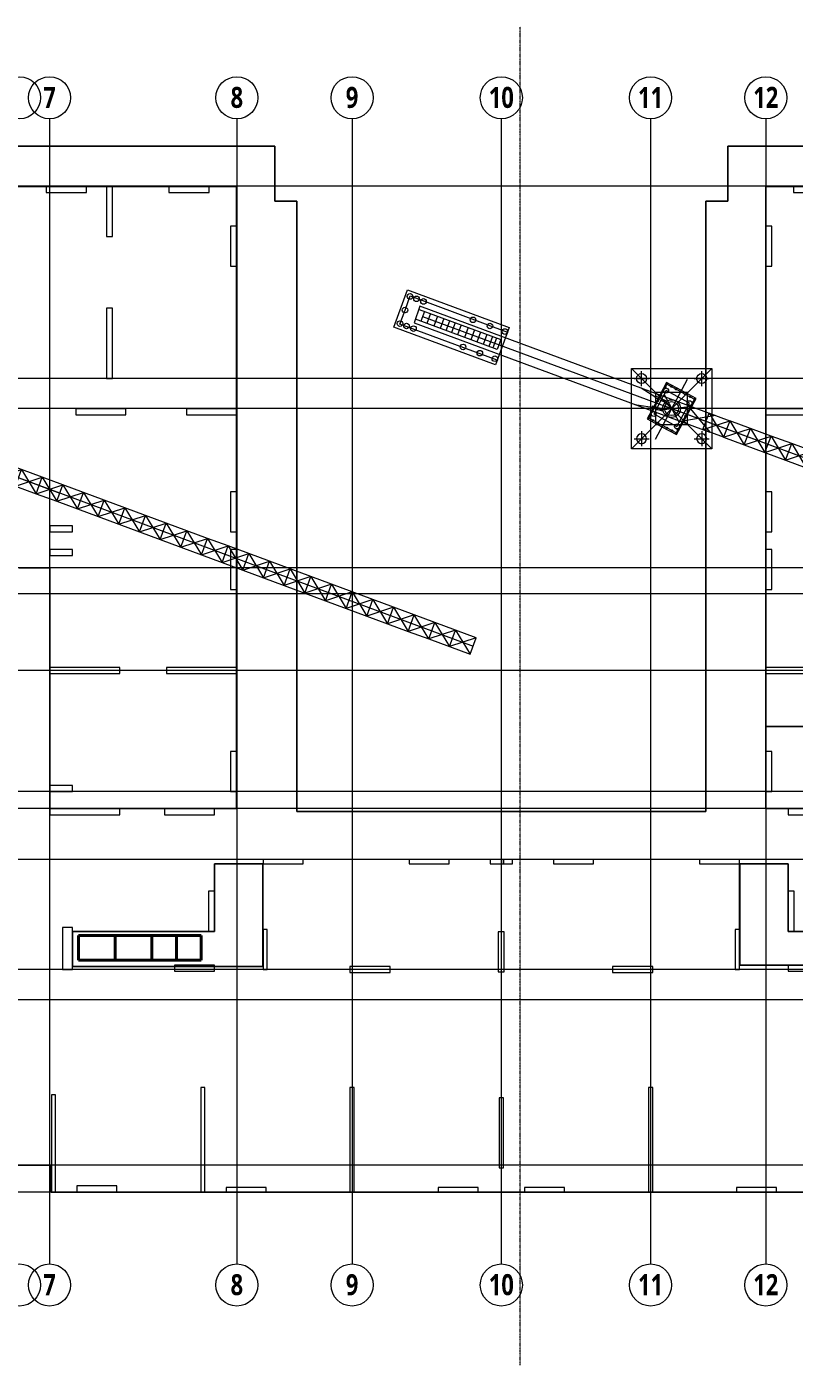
# Model space of a CAD drawing. Header units: millimetres. Extents: x -41779 to 122129, y -6962 to 59838.
# Drawn here: x 1046 to 39353, y -6962 to 59838 of the extents above; entities that cross this region are included whole.
import ezdxf

# ---------------------------------------------------------------- set-up
doc = ezdxf.new("R2010")
doc.units = ezdxf.units.MM
doc.linetypes.add('Dash Dot 3mm', pattern=[5, 3, -1, 0, -1])
doc.linetypes.add('Grid Line', pattern=[10, 8, -1, 0, -1])
for name, color, linetype, lineweight in [('10-NR-Text', 4, 'Continuous', 5), ('A-ANNO-MATC', 214, 'Dash Dot 3mm', 9), ('A-DETL', 90, 'Continuous', 5), ('A-FLOR', 192, 'Continuous', 5), ('A-WALL', 113, 'Continuous', 15), ('kp1', 215, 'Continuous', 15), ('S-GRID', 1, 'Continuous', 5), ('S-GRID-IDEN', 1, 'Continuous', 9), ('Site Planning 180317_dwg', 8, 'Continuous', 5), ('VATLIEU', 32, 'Continuous', 13)]:
    doc.layers.add(name, color=color, linetype=linetype, lineweight=lineweight)
doc.styles.add('Roboto_B', font='Roboto-Bold.ttf', dxfattribs={"width": 0.8, "height": 1050})

# ---------------------------------------------------------------- blocks, each defined once
blk = doc.blocks.new('BMS-SUPPER STRUCTURE_180317_rvt-1-GF')
at = {"layer": 'A-FLOR', "color": 9}
for p, q in [((-10137, 53881), (13433, 53881)), ((13433, 53881), (13433, 51131)), ((36033, 51131), (36033, 53881)), ((36033, 53881), (70283, 53881)), ((-2117, 51871), (2023, 51871)), ((2023, 51871), (4023, 51871)), ((4023, 51871), (5033, 51871)), ((5033, 51871), (5333, 51871)), ((5333, 51871), (8143, 51871)), ((8143, 51871), (10143, 51871)), ((10143, 51871), (11523, 51871)), ((11523, 51871), (11523, 49891)), ((37943, 51871), (37933, 51871)), ((37933, 51871), (37933, 24921)), ((37943, 49891), (37943, 51871)), ((37943, 51871), (39323, 51871)), ((39323, 51871), (41323, 51871)), ((13433, 51131), (14533, 51131)), ((14533, 51131), (14533, 20681)), ((34933, 20681), (34933, 51131)), ((34933, 51131), (36033, 51131)), ((11523, 49891), (11523, 47891)), ((37943, 47891), (37943, 49891)), ((11523, 47891), (11523, 40771)), ((37943, 40771), (37943, 47891)), ((11523, 40771), (11523, 40471)), ((37943, 40471), (37943, 40771)), ((11523, 40471), (11523, 36626)), ((37943, 36626), (37943, 40471)), ((11523, 36626), (11523, 34626)), ((37943, 34626), (37943, 36626)), ((11523, 34626), (11523, 33756)), ((37943, 33756), (37943, 34626)), ((11523, 33756), (11523, 31756)), ((37943, 31756), (37943, 33756)), ((2193, 32831), (673, 32831)), ((2193, 27866), (2193, 32831)), ((11523, 31756), (11523, 27866)), ((37943, 27866), (37943, 31756)), ((2193, 27566), (2193, 27866)), ((2193, 21976), (2193, 27566)), ((11523, 27866), (11523, 27566)), ((11523, 27566), (11523, 23676)), ((37943, 27566), (37943, 27866)), ((37943, 24921), (37943, 27566)), ((37933, 20816), (37933, 24921)), ((37933, 24921), (37943, 24921)), ((38153, 24921), (37943, 24921)), ((47063, 24921), (38153, 24921)), ((11523, 23676), (11523, 21676)), ((2193, 21676), (2193, 21976)), ((2193, 20816), (2193, 21676)), ((11523, 21676), (11523, 20816)), ((11523, 20816), (2193, 20816)), ((47273, 20816), (37933, 20816)), ((14533, 20681), (34933, 20681)), ((10423, 16691), (10423, 18061)), ((10423, 18061), (12836, 18061)), ((12836, 18061), (12836, 12941)), ((36630, 13001), (36630, 18061)), ((36630, 18061), (39043, 18061)), ((39043, 18061), (39043, 16691)), ((10423, 14691), (10423, 16691)), ((39043, 16691), (39043, 14691)), ((3333, 14681), (10423, 14681)), ((3333, 12941), (3333, 14681)), ((10423, 14681), (10423, 14691)), ((39043, 14691), (39043, 14681)), ((39043, 14681), (46133, 14681)), ((8423, 12941), (3333, 12941)), ((10423, 12941), (8423, 12941)), ((12836, 12941), (10423, 12941)), ((39043, 13001), (36630, 13001)), ((41043, 13001), (39043, 13001)), ((2271, 3031), (-5467, 3031)), ((2271, 1681), (2271, 3031)), ((47183, 1681), (2271, 1681))]:
    blk.add_line(p, q, dxfattribs=at)
at = {"layer": 'A-FLOR', "color": 8}
for p, q in [((13433, 53881), (-10137, 53881)), ((13433, 51131), (13433, 53881)), ((70283, 53881), (36033, 53881)), ((36033, 53881), (36033, 51131)), ((2023, 51871), (-2117, 51871)), ((5033, 51871), (4023, 51871)), ((8143, 51871), (5333, 51871)), ((11523, 51871), (10143, 51871)), ((11523, 49891), (11523, 51871)), ((37933, 24921), (37933, 51871)), ((37933, 51871), (37943, 51871)), ((39323, 51871), (37943, 51871)), ((37943, 51871), (37943, 49891)), ((14533, 51131), (13433, 51131)), ((14533, 20681), (14533, 51131)), ((36033, 51131), (34933, 51131)), ((34933, 51131), (34933, 20681)), ((11523, 40771), (11523, 47891)), ((37943, 47891), (37943, 40771)), ((11523, 36626), (11523, 40471)), ((37943, 40471), (37943, 36626)), ((11523, 33756), (11523, 34626)), ((37943, 34626), (37943, 33756)), ((673, 32831), (2193, 32831)), ((2193, 32831), (2193, 27866)), ((11523, 27866), (11523, 31756)), ((37943, 31756), (37943, 27866)), ((2193, 27566), (2193, 21976)), ((11523, 23676), (11523, 27566)), ((37943, 27566), (37943, 24921)), ((37943, 24921), (37933, 24921)), ((37933, 24921), (37933, 20816)), ((37943, 24921), (47273, 24921)), ((2193, 21676), (2193, 20816)), ((11523, 20816), (11523, 21676)), ((2193, 20816), (11523, 20816)), ((37933, 20816), (47063, 20816)), ((34933, 20681), (14533, 20681)), ((12836, 18061), (10423, 18061)), ((10423, 18061), (10423, 16691)), ((12836, 12941), (12836, 18061)), ((36623, 18061), (36623, 14791)), ((39043, 18061), (36623, 18061)), ((39043, 16691), (39043, 18061)), ((10423, 14681), (3333, 14681)), ((10423, 14691), (10423, 14681)), ((39043, 14681), (39043, 14691)), ((46133, 14681), (39043, 14681)), ((3333, 12941), (8423, 12941)), ((10423, 12941), (12836, 12941)), ((36623, 13001), (39043, 13001)), ((-7467, 3031), (2271, 3031)), ((2271, 3031), (2271, 1681)), ((2271, 1681), (47183, 1681))]:
    blk.add_line(p, q, dxfattribs=at)
at = {"layer": 'A-FLOR', "color": 254}
for p, q in [((-2117, 51871), (2023, 51871)), ((2023, 51871), (-2117, 51871)), ((2023, 51871), (4023, 51871)), ((4023, 51871), (2023, 51871)), ((4023, 51871), (5033, 51871)), ((5033, 51871), (4023, 51871)), ((5033, 51871), (5333, 51871)), ((5333, 51871), (5033, 51871)), ((5333, 51871), (8143, 51871)), ((8143, 51871), (5333, 51871)), ((8143, 51871), (10143, 51871)), ((10143, 51871), (8143, 51871)), ((10143, 51871), (11523, 51871)), ((11523, 51871), (10143, 51871)), ((11523, 51871), (11523, 49891)), ((11523, 49891), (11523, 51871)), ((37943, 51871), (39323, 51871)), ((39323, 51871), (37943, 51871)), ((39323, 51871), (41323, 51871)), ((41323, 51871), (39323, 51871)), ((11523, 49891), (11523, 47891)), ((11523, 47891), (11523, 49891)), ((11523, 47891), (11523, 40771)), ((11523, 40771), (11523, 47891)), ((11523, 40771), (11523, 40471)), ((11523, 40471), (11523, 40771)), ((11523, 40471), (11523, 36626)), ((11523, 36626), (11523, 40471)), ((11523, 36626), (11523, 34626)), ((11523, 34626), (11523, 36626)), ((11523, 34626), (11523, 33756)), ((11523, 33756), (11523, 34626)), ((11523, 33756), (11523, 31756)), ((11523, 31756), (11523, 33756)), ((2193, 32831), (673, 32831)), ((673, 32831), (2193, 32831)), ((2193, 27866), (2193, 32831)), ((2193, 32831), (2193, 27866)), ((11523, 31756), (11523, 27866)), ((11523, 27866), (11523, 31756)), ((2193, 27566), (2193, 27866)), ((2193, 27866), (2193, 27566)), ((2193, 21976), (2193, 27566)), ((2193, 27566), (2193, 21976)), ((11523, 27866), (11523, 27566)), ((11523, 27566), (11523, 27866)), ((11523, 27566), (11523, 23676)), ((11523, 23676), (11523, 27566)), ((37933, 24921), (37933, 20816)), ((37933, 20816), (37933, 24921)), ((47273, 24921), (37943, 24921)), ((37943, 24921), (38153, 24921)), ((38153, 24921), (47063, 24921)), ((11523, 23676), (11523, 21676)), ((11523, 21676), (11523, 23676)), ((2193, 21676), (2193, 21976)), ((2193, 21976), (2193, 21676)), ((2193, 20816), (2193, 21676)), ((2193, 21676), (2193, 20816)), ((11523, 21676), (11523, 20816)), ((11523, 20816), (11523, 21676)), ((11523, 20816), (2193, 20816)), ((2193, 20816), (11523, 20816)), ((37933, 20816), (47273, 20816)), ((47063, 20816), (37933, 20816)), ((10423, 16691), (10423, 18061)), ((10423, 18061), (12836, 18061)), ((12836, 18061), (10423, 18061)), ((10423, 18061), (10423, 16691)), ((12836, 18061), (12836, 12941)), ((12836, 12941), (12836, 18061)), ((36623, 18061), (39043, 18061)), ((36623, 14791), (36623, 18061)), ((39043, 18061), (36630, 18061)), ((36630, 18061), (36630, 13001)), ((39043, 18061), (39043, 16691)), ((39043, 16691), (39043, 18061)), ((10423, 14691), (10423, 16691)), ((10423, 16691), (10423, 14691)), ((39043, 16691), (39043, 14691)), ((39043, 14691), (39043, 16691)), ((36623, 13003), (36623, 14791)), ((3333, 14681), (10213, 14681)), ((3333, 12941), (3333, 14681)), ((3333, 14681), (3333, 12941)), ((10423, 14681), (3333, 14681)), ((10213, 14681), (10423, 14681)), ((10423, 14681), (10423, 14691)), ((10423, 14691), (10423, 14681)), ((39043, 14691), (39043, 14681)), ((39043, 14681), (39043, 14691)), ((39043, 14681), (46133, 14681)), ((46133, 14681), (39043, 14681)), ((8423, 12941), (3333, 12941)), ((3333, 12941), (8423, 12941)), ((10213, 12941), (8423, 12941)), ((8423, 12941), (10423, 12941)), ((10423, 12941), (10213, 12941)), ((12836, 12941), (10423, 12941)), ((10423, 12941), (12836, 12941)), ((39043, 13001), (36623, 13001)), ((36630, 13001), (39043, 13001)), ((41043, 13001), (39043, 13001)), ((39043, 13001), (41043, 13001))]:
    blk.add_line(p, q, dxfattribs=at)
at = {"layer": 'A-FLOR', "color": 253}
for p, q in [((4023, 51871), (2023, 51871)), ((5333, 51871), (5033, 51871)), ((10143, 51871), (8143, 51871)), ((41323, 51871), (39323, 51871)), ((11523, 47891), (11523, 49891)), ((37943, 49891), (37943, 47891)), ((11523, 40471), (11523, 40771)), ((37943, 40771), (37943, 40471)), ((11523, 34626), (11523, 36626)), ((37943, 36626), (37943, 34626)), ((11523, 31756), (11523, 33756)), ((37943, 33756), (37943, 31756)), ((2193, 27866), (2193, 27566)), ((11523, 27566), (11523, 27866)), ((37943, 27866), (37943, 27566)), ((11523, 21676), (11523, 23676)), ((2193, 21976), (2193, 21676)), ((10423, 16691), (10423, 14691)), ((39043, 14691), (39043, 16691)), ((36623, 14791), (36623, 13001)), ((3333, 14681), (3333, 12941)), ((8423, 12941), (10423, 12941)), ((39043, 13001), (41043, 13001))]:
    blk.add_line(p, q, dxfattribs=at)
at = {"layer": 'A-WALL', "color": 55, "lineweight": 18}
for p, q in [((4023, 51871), (2023, 51871)), ((2023, 51871), (2023, 51571)), ((2023, 51571), (4023, 51571)), ((4023, 51571), (4023, 51871)), ((5333, 51871), (5033, 51871)), ((5033, 51871), (5033, 49371)), ((5333, 49371), (5333, 51871)), ((10143, 51871), (8143, 51871)), ((8143, 51871), (8143, 51571)), ((8143, 51571), (10143, 51571)), ((10143, 51571), (10143, 51871)), ((41323, 51871), (39323, 51871)), ((39323, 51871), (39323, 51571)), ((39323, 51571), (41323, 51571)), ((11523, 49891), (11223, 49891)), ((11223, 49891), (11223, 47891)), ((11523, 47891), (11523, 49891)), ((38243, 49891), (37943, 49891)), ((37943, 49891), (37943, 47891)), ((38243, 47891), (38243, 49891)), ((5033, 49371), (5333, 49371)), ((11223, 47891), (11523, 47891)), ((37943, 47891), (38243, 47891)), ((5333, 45791), (5033, 45791)), ((5033, 45791), (5033, 42291)), ((5333, 42291), (5333, 45791)), ((5033, 42291), (5333, 42291)), ((5993, 40771), (3493, 40771)), ((3493, 40771), (3493, 40471)), ((5993, 40471), (5993, 40771)), ((11523, 40771), (9023, 40771)), ((9023, 40771), (9023, 40471)), ((11523, 40471), (11523, 40771)), ((40443, 40771), (37943, 40771)), ((37943, 40771), (37943, 40471)), ((3493, 40471), (5993, 40471)), ((9023, 40471), (11523, 40471)), ((37943, 40471), (40443, 40471)), ((11223, 36626), (11223, 34626)), ((11523, 36626), (11223, 36626)), ((11523, 34626), (11523, 36626)), ((38243, 36626), (37943, 36626)), ((37943, 36626), (37943, 34626)), ((38243, 34626), (38243, 36626)), ((3333, 34926), (2193, 34926)), ((2193, 34926), (2193, 34626)), ((3333, 34626), (3333, 34926)), ((2193, 34626), (3333, 34626)), ((11223, 34626), (11523, 34626)), ((37943, 34626), (38243, 34626)), ((3333, 33756), (2193, 33756)), ((2193, 33756), (2193, 33456)), ((2193, 33456), (3333, 33456)), ((3333, 33456), (3333, 33756)), ((11223, 33756), (11223, 31756)), ((11523, 33756), (11223, 33756)), ((11523, 31756), (11523, 33756)), ((38243, 33756), (37943, 33756)), ((37943, 33756), (37943, 31756)), ((38243, 31756), (38243, 33756)), ((11223, 31756), (11523, 31756)), ((37943, 31756), (38243, 31756)), ((5693, 27866), (2193, 27866)), ((2193, 27866), (2193, 27566)), ((2193, 27566), (5693, 27566)), ((5693, 27566), (5693, 27866)), ((11523, 27866), (8023, 27866)), ((8023, 27866), (8023, 27566)), ((8023, 27566), (11523, 27566)), ((11523, 27566), (11523, 27866)), ((41443, 27866), (37943, 27866)), ((37943, 27866), (37943, 27566)), ((37943, 27566), (41443, 27566)), ((11223, 23676), (11223, 21676)), ((11523, 23676), (11223, 23676)), ((11523, 21676), (11523, 23676)), ((38243, 23676), (37943, 23676)), ((37943, 23676), (37943, 21676)), ((38243, 21676), (38243, 23676)), ((3333, 21976), (2193, 21976)), ((2193, 21976), (2193, 21676)), ((2193, 21676), (3333, 21676)), ((3333, 21676), (3333, 21976)), ((11223, 21676), (11523, 21676)), ((37943, 21676), (38243, 21676)), ((5693, 20806), (2193, 20806)), ((2193, 20806), (2193, 20506)), ((5693, 20506), (5693, 20806)), ((10423, 20806), (7923, 20806)), ((7923, 20806), (7923, 20506)), ((10423, 20506), (10423, 20806)), ((41543, 20806), (39043, 20806)), ((39043, 20806), (39043, 20506)), ((2193, 20506), (5693, 20506)), ((7923, 20506), (10423, 20506)), ((39043, 20506), (41543, 20506)), ((14843, 18271), (12843, 18271)), ((12843, 18271), (12843, 18061)), ((12843, 18061), (14843, 18061)), ((14843, 18061), (14843, 18271)), ((22133, 18271), (20133, 18271)), ((20133, 18271), (20133, 18061)), ((20133, 18061), (22133, 18061)), ((22133, 18061), (22133, 18271)), ((24838, 18271), (24183, 18271)), ((24183, 18271), (24183, 18061)), ((24183, 18061), (24838, 18061)), ((24838, 18061), (24838, 18271)), ((25283, 18271), (24838, 18271)), ((24838, 18271), (24838, 18061)), ((24838, 18061), (25283, 18061)), ((25283, 18061), (25283, 18271)), ((29333, 18271), (27333, 18271)), ((27333, 18271), (27333, 18061)), ((27333, 18061), (29333, 18061)), ((29333, 18061), (29333, 18271)), ((36623, 18271), (34623, 18271)), ((34623, 18271), (34623, 18061)), ((34623, 18061), (36623, 18061)), ((36623, 18061), (36623, 18271)), ((10423, 16691), (10123, 16691)), ((10123, 16691), (10123, 14691)), ((10423, 14691), (10423, 16691)), ((39343, 16691), (39043, 16691)), ((39043, 16691), (39043, 14691)), ((39343, 14691), (39343, 16691)), ((2833, 14891), (2833, 12791)), ((3333, 14891), (2833, 14891)), ((3333, 12791), (3333, 14891)), ((12843, 14791), (12843, 12791)), ((13053, 14791), (12843, 14791)), ((13053, 12791), (13053, 14791)), ((36623, 14791), (36413, 14791)), ((36413, 14791), (36413, 12791)), ((36623, 12791), (36623, 14791)), ((10123, 14691), (10423, 14691)), ((24883, 14671), (24583, 14671)), ((24583, 14671), (24583, 12671)), ((24883, 12671), (24883, 14671)), ((39043, 14691), (39343, 14691)), ((2833, 12791), (3333, 12791)), ((10423, 13001), (8423, 13001)), ((8423, 13001), (8423, 12701)), ((8423, 12701), (10423, 12701)), ((10423, 12701), (10423, 13001)), ((12843, 12791), (13053, 12791)), ((19178, 12946), (17178, 12946)), ((17178, 12946), (17178, 12646)), ((19178, 12646), (19178, 12946)), ((32288, 12946), (30288, 12946)), ((30288, 12946), (30288, 12646)), ((32288, 12646), (32288, 12946)), ((36413, 12791), (36623, 12791)), ((41043, 13001), (39043, 13001)), ((39043, 13001), (39043, 12701)), ((39043, 12701), (41043, 12701)), ((17178, 12646), (19178, 12646)), ((24583, 12671), (24883, 12671)), ((30288, 12646), (32288, 12646)), ((9938, 6891), (9728, 6891)), ((9728, 6891), (9728, 1691)), ((9938, 1691), (9938, 6891)), ((17388, 6891), (17178, 6891)), ((17178, 6891), (17178, 1691)), ((17388, 1691), (17388, 6891)), ((32288, 6891), (32078, 6891)), ((32078, 6891), (32078, 1691)), ((32288, 1691), (32288, 6891)), ((2488, 6541), (2278, 6541)), ((2278, 6541), (2278, 1691)), ((2488, 1691), (2488, 6541)), ((24838, 6391), (24628, 6391)), ((24628, 6391), (24628, 2891)), ((24838, 2891), (24838, 6391)), ((24628, 2891), (24838, 2891)), ((2278, 1691), (2488, 1691)), ((5543, 1991), (3543, 1991)), ((3543, 1991), (3543, 1691)), ((3543, 1691), (5543, 1691)), ((5543, 1691), (5543, 1991)), ((9728, 1691), (9938, 1691)), ((12993, 1901), (10993, 1901)), ((10993, 1901), (10993, 1691)), ((10993, 1691), (12993, 1691)), ((12993, 1691), (12993, 1901)), ((17178, 1691), (17388, 1691)), ((23573, 1901), (21573, 1901)), ((21573, 1901), (21573, 1691)), ((21573, 1691), (23573, 1691)), ((23573, 1691), (23573, 1901)), ((27893, 1901), (25893, 1901)), ((25893, 1901), (25893, 1691)), ((25893, 1691), (27893, 1691)), ((27893, 1691), (27893, 1901)), ((32078, 1691), (32288, 1691)), ((38473, 1901), (36473, 1901)), ((36473, 1901), (36473, 1691)), ((36473, 1691), (38473, 1691)), ((38473, 1691), (38473, 1901))]:
    blk.add_line(p, q, dxfattribs=at)
blk = doc.blocks.new('Site Planning 180317_dwg_coc-985133-GF')
at = {"layer": 'kp1', "color": 41}
for p, q in [((87062, 53568), (87062, 55068)), ((86312, 54318), (87812, 54318))]:
    blk.add_line(p, q, dxfattribs=at)
blk.add_circle((87062, 54318), 500, dxfattribs=at)
blk = doc.blocks.new('Site Planning 180317_dwg_coc-985134-GF')
at = {"layer": 'kp1', "color": 41}
for p, q in [((87062, 53568), (87062, 55068)), ((86312, 54318), (87812, 54318))]:
    blk.add_line(p, q, dxfattribs=at)
blk.add_circle((87062, 54318), 500, dxfattribs=at)
blk = doc.blocks.new('Site Planning 180317_dwg_MONGCAUTHAP-985135-GF')
at = {"layer": '10-NR-Text', "color": 131}
blk.add_line((90562, 53818), (86562, 57818), dxfattribs=at)
at = {"layer": '10-NR-Text', "color": 131, "flags": 128}
blk.add_lwpolyline([(86562, 53818), (86562, 57818), (90562, 57818), (90562, 53818), (86562, 53818), (90562, 57818)], dxfattribs=at)
blk.add_lwpolyline([(87762, 55018), (89362, 55018), (89362, 56618), (87762, 56618)], close=True, dxfattribs=at)
at = {"xscale": 0.5, "yscale": 0.5, "zscale": 0.5}
for p in [(43531, 30159), (46531, 30159)]:
    blk.add_blockref('Site Planning 180317_dwg_coc-985133-GF', p, dxfattribs=at)
at = {"extrusion": (0, 0, -1), "xscale": 0.5, "yscale": 0.5, "zscale": -0.5, "rotation": 180}
for p in [(-43531, 81477), (-46531, 81477)]:
    blk.add_blockref('Site Planning 180317_dwg_coc-985134-GF', p, dxfattribs=at)
blk = doc.blocks.new('Site Planning 180317_dwg_ff-985136-GF')
blk.add_blockref('Site Planning 180317_dwg_MONGCAUTHAP-985135-GF', (5625, 428839))
blk = doc.blocks.new('Site Planning 180317_dwg_TC1-985155-GF')
at = {"layer": 'VATLIEU', "color": 241}
for p, q in [((1145730, -337190), (1145547, -337684)), ((1146028, -337300), (1145845, -337794)), ((1145636, -337445), (1188674, -353366)), ((1146374, -337428), (1146191, -337923)), ((1146696, -337547), (1146513, -338042)), ((1146811, -338152), (1146994, -337657)), ((1147266, -337758), (1147083, -338252)), ((1147563, -337868), (1147380, -338362)), ((1147910, -337996), (1147727, -338491)), ((1148232, -338115), (1148049, -338610)), ((1148529, -338225), (1148346, -338720)), ((1148851, -338344), (1148668, -338839)), ((1149123, -338445), (1148940, -338940)), ((1149321, -338519), (1149138, -339013)), ((1158850, -340584), (1157237, -343580)), ((1156543, -341014), (1157279, -341471)), ((1157693, -341341), (1158438, -342742)), ((1156237, -341840), (1157097, -341963)), ((1158855, -341967), (1157275, -342116)), ((1157710, -341911), (1209299, -361003)), ((1158837, -341858), (1159976, -343218)), ((1160281, -342392), (1158531, -342683)), ((1159629, -343091), (1160967, -342647)), ((1160661, -343472), (1161998, -343029)), ((1161693, -343854), (1163030, -343410)), ((1162724, -344236), (1164061, -343792)), ((1163756, -344618), (1165093, -344174)), ((1164788, -344999), (1166125, -344556)), ((1165819, -345381), (1167156, -344937)), ((1166100, -344925), (1166225, -344971)), ((1166851, -345763), (1168188, -345319)), ((1167882, -346145), (1169219, -345701)), ((1168914, -346526), (1170251, -346083)), ((1169946, -346908), (1171283, -346465)), ((1170977, -347290), (1172314, -346846)), ((1172009, -347672), (1173346, -347228)), ((1173041, -348054), (1174378, -347610)), ((1174072, -348435), (1175409, -347992)), ((1175104, -348817), (1176441, -348373)), ((1176135, -349199), (1177472, -348755)), ((1177167, -349581), (1178504, -349137)), ((1178199, -349962), (1179536, -349519)), ((1179230, -350344), (1180567, -349900)), ((1180262, -350726), (1181599, -350282)), ((1181294, -351108), (1182631, -350664)), ((1182325, -351490), (1183662, -351046)), ((1183357, -351871), (1184694, -351428)), ((1184388, -352253), (1185725, -351809)), ((1185420, -352635), (1186757, -352191)), ((1186452, -353017), (1187789, -352573)), ((1187483, -353398), (1188820, -352955)), ((1188515, -353780), (1189852, -353336)), ((1189547, -354162), (1190884, -353718)), ((1190578, -354544), (1191915, -354100)), ((1191610, -354926), (1192947, -354482)), ((1192641, -355307), (1193978, -354864)), ((1193673, -355689), (1195010, -355245)), ((1194705, -356071), (1196042, -355627)), ((1195736, -356453), (1197073, -356009)), ((1196768, -356834), (1198105, -356391)), ((1197800, -357216), (1199137, -356772)), ((1198831, -357598), (1200168, -357154)), ((1200168, -357154), (1200894, -358361)), ((1201200, -357536), (1201926, -358743)), ((1202231, -357918), (1202958, -359125)), ((1203263, -358299), (1203989, -359507)), ((1204294, -358681), (1205021, -359888)), ((1205326, -359062), (1206052, -360270)), ((1207389, -359826), (1208115, -361033)), ((1208421, -360207), (1209147, -361415))]:
    blk.add_line(p, q, dxfattribs=at)
at = {"layer": 'VATLIEU', "color": 241, "flags": 128}
for points in [[(1144194, -337970), (1144881, -336116), (1149964, -337997), (1149277, -339852), (1144194, -337970), (1144881, -336116)], [(1144499, -337826), (1144759, -337123), (1145019, -336420), (1149881, -338220)], [(1149361, -339625), (1144499, -337826), (1144759, -337123)], [(1160280, -342396), (1145500, -336929), (1145210, -337760), (1159974, -343222)], [(1145458, -337089), (1149544, -338601), (1149361, -339095), (1145275, -337583)], [(1158518, -341201), (1157829, -340830), (1157752, -340974), (1157002, -342367), (1156924, -342511), (1157613, -342882)], [(1158518, -341201), (1159206, -341572), (1159129, -341716), (1158378, -343109), (1158301, -343252), (1157613, -342882)], [(1157619, -342108), (1158065, -342041), (1157770, -341701)], [(1159935, -342265), (1160967, -342647), (1160661, -343472), (1159629, -343091), (1159935, -342265), (1160661, -343472), (1161693, -343854), (1161998, -343029), (1160967, -342647)], [(1160967, -342647), (1161693, -343854), (1162724, -344236), (1163030, -343410), (1161998, -343029)], [(1161998, -343029), (1162724, -344236), (1163756, -344618), (1164061, -343792), (1163030, -343410)], [(1163030, -343410), (1163756, -344618), (1164788, -344999), (1165093, -344174), (1164061, -343792)], [(1164061, -343792), (1164788, -344999), (1165819, -345381), (1166125, -344556), (1165093, -344174)], [(1165093, -344174), (1165819, -345381), (1166851, -345763), (1167156, -344937), (1166125, -344556)], [(1166125, -344556), (1166851, -345763), (1167882, -346145), (1168188, -345319), (1167156, -344937)], [(1166179, -345096), (1166053, -345049), (1166097, -344932)], [(1166363, -345022), (1166481, -345066), (1166435, -345191), (1166317, -345147)], [(1167156, -344938), (1167882, -346145), (1168914, -346526), (1169219, -345701), (1168188, -345319)], [(1168188, -345319), (1168914, -346526), (1169946, -346908), (1170251, -346083), (1169220, -345701)], [(1169220, -345701), (1169946, -346908), (1170977, -347290), (1171283, -346465), (1170251, -346083)], [(1170251, -346083), (1170977, -347290), (1172009, -347672), (1172314, -346846), (1171283, -346465)], [(1171283, -346465), (1172009, -347672), (1173041, -348054), (1173346, -347228), (1172314, -346846)], [(1172314, -346846), (1173041, -348054), (1174072, -348435), (1174378, -347610), (1173346, -347228)], [(1173346, -347228), (1174072, -348435), (1175104, -348817), (1175409, -347992), (1174378, -347610)], [(1174378, -347610), (1175104, -348817), (1176135, -349199), (1176441, -348373), (1175409, -347992)], [(1175409, -347992), (1176135, -349199), (1177167, -349581), (1177472, -348755), (1176441, -348373)], [(1176441, -348374), (1177167, -349581), (1178199, -349962), (1178504, -349137), (1177473, -348755)], [(1177473, -348755), (1178199, -349962), (1179230, -350344), (1179536, -349519), (1178504, -349137)], [(1178504, -349137), (1179230, -350344), (1180262, -350726), (1180567, -349900), (1179536, -349519)], [(1179536, -349519), (1180262, -350726), (1181294, -351108), (1181599, -350282), (1180567, -349901)], [(1180567, -349901), (1181294, -351108), (1182325, -351490), (1182631, -350664), (1181599, -350282)], [(1181599, -350282), (1182325, -351490), (1183357, -351871), (1183662, -351046), (1182631, -350664)], [(1182631, -350664), (1183357, -351871), (1184388, -352253), (1184694, -351428), (1183662, -351046)], [(1183662, -351046), (1184388, -352253), (1185420, -352635), (1185725, -351809), (1184694, -351428)], [(1184694, -351428), (1185420, -352635), (1186452, -353017), (1186757, -352191), (1185726, -351809)], [(1185726, -351809), (1186452, -353017), (1187483, -353398), (1187789, -352573), (1186757, -352191)], [(1186757, -352191), (1187483, -353398), (1188515, -353780), (1188820, -352955), (1187789, -352573)], [(1187789, -352573), (1188515, -353780), (1189547, -354162), (1189852, -353336), (1188820, -352955)], [(1188820, -352955), (1189547, -354162), (1190578, -354544), (1190884, -353718), (1189852, -353337)], [(1189852, -353337), (1190578, -354544), (1191610, -354926), (1191915, -354100), (1190884, -353718)], [(1190884, -353718), (1191610, -354926), (1192641, -355307), (1192947, -354482), (1191915, -354100)], [(1191915, -354100), (1192641, -355307), (1193673, -355689), (1193978, -354864), (1192947, -354482)], [(1192947, -354482), (1193673, -355689), (1194705, -356071), (1195010, -355245), (1193979, -354864)], [(1193979, -354864), (1194705, -356071), (1195736, -356453), (1196042, -355627), (1195010, -355245)], [(1195010, -355245), (1195736, -356453), (1196768, -356834), (1197073, -356009), (1196042, -355627)], [(1196042, -355627), (1196768, -356834), (1197800, -357216), (1198105, -356391), (1197073, -356009)], [(1197073, -356009), (1197800, -357216), (1198831, -357598), (1199137, -356772), (1198105, -356391)], [(1198105, -356391), (1198831, -357598), (1199863, -357980), (1200168, -357154), (1199137, -356772)], [(1199137, -356773), (1199863, -357980), (1200894, -358361), (1201200, -357536), (1200168, -357154)], [(1205326, -359063), (1203989, -359507), (1205021, -359888), (1205326, -359063), (1204294, -358681), (1202957, -359125), (1203989, -359507), (1204294, -358681), (1203263, -358299), (1201926, -358743), (1202958, -359125), (1203263, -358299), (1202231, -357918), (1200894, -358361), (1201926, -358743), (1202231, -357918), (1201200, -357536), (1199863, -357980)], [(1207084, -360651), (1206358, -359444), (1205021, -359888), (1206052, -360270), (1206358, -359444), (1205326, -359062)], [(1208421, -360207), (1207084, -360651), (1208115, -361033), (1208421, -360207), (1207389, -359826), (1206052, -360269), (1207084, -360651), (1207389, -359826), (1206358, -359444)], [(1209452, -360589), (1208115, -361033), (1209147, -361415), (1209452, -360589), (1208421, -360207)]]:
    blk.add_lwpolyline(points, dxfattribs=at)
for points in [[(1157578, -342946), (1158315, -343342), (1158593, -342825), (1159288, -341534), (1158552, -341137), (1157816, -340741), (1157120, -342032), (1156842, -342549)], [(1157797, -341147), (1157171, -342310), (1158333, -342936), (1158959, -341773)], [(1157607, -342151), (1157631, -342064), (1157107, -341925), (1157084, -342012)], [(1157789, -341660), (1157750, -341741), (1157262, -341506), (1157301, -341425)], [(1166103, -344455), (1166448, -344582), (1166793, -344710), (1166733, -344871), (1166457, -344769), (1166335, -345098), (1166213, -345428), (1166489, -345530), (1166430, -345691), (1166085, -345563), (1165740, -345435), (1165799, -345275), (1166075, -345377), (1166197, -345047), (1166319, -344718), (1166043, -344615)]]:
    blk.add_lwpolyline(points, close=True, dxfattribs=at)
at = {"layer": 'VATLIEU', "color": 241}
for centre, radius in [((1145010, -336445), 139), ((1145334, -336565), 139), ((1145682, -336694), 139), ((1144759, -337123), 139), ((1144508, -337801), 139), ((1144832, -337921), 139), ((1145180, -338050), 139), ((1148156, -337610), 139), ((1148996, -337920), 139), ((1149743, -338197), 139), ((1147655, -338965), 139), ((1148494, -339276), 139), ((1149241, -339553), 139), ((1157643, -341177), 30), ((1157797, -341147), 121), ((1157752, -340974), 30), ((1157832, -340826), 30), ((1158042, -340945), 30), ((1158284, -341082), 30), ((1158746, -341331), 30), ((1157234, -341935), 30), ((1157373, -341678), 30), ((1157501, -341440), 30), ((1158065, -342041), 440), ((1158065, -342041), 350), ((1158959, -341773), 121), ((1158993, -341458), 30), ((1159019, -341919), 30), ((1159129, -341716), 30), ((1159209, -341567), 30), ((1156922, -342516), 30), ((1157002, -342367), 30), ((1157171, -342310), 121), ((1157112, -342161), 30), ((1157137, -342625), 30), ((1158611, -342676), 30), ((1158750, -342419), 30), ((1158878, -342181), 30), ((1157384, -342752), 30), ((1157846, -343001), 30), ((1158088, -343138), 30), ((1158333, -342936), 121), ((1158298, -343257), 30), ((1158378, -343109), 30), ((1158489, -342903), 30)]:
    blk.add_circle(centre, radius, dxfattribs=at)
blk = doc.blocks.new('Site Planning 180317_dwg-985132-GF')
for name, p in [('Site Planning 180317_dwg_TC1-985155-GF', (-242937, -288443)), ('Site Planning 180317_dwg_TC1-985155-GF', (-181797, -295553)), ('Site Planning 180317_dwg_ff-985136-GF', (882082, -1122254))]:
    blk.add_blockref(name, p)
blk = doc.blocks.new('Grid - Circle-565542-GF')
at = {"layer": 'S-GRID-IDEN'}
blk.add_circle((0, 0), 3.5, dxfattribs=at)

msp = doc.modelspace()

# ---------------------------------------------------------------- linework, layer by layer
at = {"layer": 'A-ANNO-MATC'}
msp.add_line((25681, -6962), (25681, 59838), dxfattribs=at)
at = {"layer": 'A-DETL', "lineweight": 40}
for p, q in [((3633, 14486), (5463, 14486)), ((3633, 13261), (3633, 14486)), ((5463, 14486), (7293, 14486)), ((5463, 13261), (5463, 14486)), ((7293, 13261), (7293, 14486)), ((7293, 14486), (8518, 14486)), ((8518, 14486), (9743, 14486)), ((8518, 13261), (8518, 14486)), ((9743, 13261), (9743, 14486)), ((3633, 13261), (5463, 13261)), ((5463, 13261), (7293, 13261)), ((7293, 13261), (8518, 13261)), ((8518, 13261), (9743, 13261))]:
    msp.add_line(p, q, dxfattribs=at)
at = {"layer": 'S-GRID', "linetype": 'Grid Line'}
for p, q in [((2183, 55247), (2183, -1908)), ((11533, 55247), (11533, -1908)), ((17283, 55247), (17283, -1908)), ((24733, 55247), (24733, -1908)), ((32183, 55247), (32183, -1908)), ((37933, 55247), (37933, -1908)), ((76597, 51881), (-26915, 51881)), ((76597, 42281), (-26915, 42281)), ((76597, 40781), (-26915, 40781)), ((76597, 32831), (-26915, 32831)), ((76597, 31531), (-26915, 31531)), ((76597, 27716), (-26915, 27716)), ((76597, 21666), (-26915, 21666)), ((76597, 20816), (-26915, 20816)), ((76597, 18281), (-26915, 18281)), ((76597, 12781), (-26915, 12781)), ((76597, 11281), (-26915, 11281)), ((76597, 3031), (-26915, 3031)), ((76597, 1681), (-26915, 1681))]:
    msp.add_line(p, q, dxfattribs=at)

# ---------------------------------------------------------------- block references
at = {"lineweight": 5}
msp.add_blockref('BMS-SUPPER STRUCTURE_180317_rvt-1-GF', (0, 0), dxfattribs=at)
at = {"layer": 'S-GRID-IDEN', "xscale": 299.9999999999997, "yscale": 299.9999999999997, "zscale": 299.9999999999997, "rotation": 180}
for p in [(683, 56297), (2183, 56297), (11533, 56297), (17283, 56297), (24733, 56297), (32183, 56297), (37933, 56297), (683, -2958), (2183, -2958), (11533, -2958), (17283, -2958), (24733, -2958), (32183, -2958), (37933, -2958)]:
    msp.add_blockref('Grid - Circle-565542-GF', p, dxfattribs=at)
at = {"layer": 'Site Planning 180317_dwg', "color": 241, "lineweight": 13}
msp.add_blockref('Site Planning 180317_dwg-985132-GF', (-943036, 678377), dxfattribs=at)

# ---------------------------------------------------------------- texts
at = {"layer": 'S-GRID-IDEN', "lineweight": 5, "char_height": 1050, "attachment_point": 2, "line_spacing_factor": 1.016846, "style": 'Roboto_B'}
for s, insert, width in [('\\fRoboto|b1|i0|c0|p2|;\\W.8;7', (2183, 56839), 807.5), ('\\fRoboto|b1|i0|c0|p2|;\\W.8;8', (11533, 56839), 807.5), ('\\fRoboto|b1|i0|c0|p2|;\\W.8;9', (17283, 56839), 807.5), ('10', (24733, 56839), 1615.01), ('11', (32183, 56839), 1615.01), ('12', (37933, 56839), 1615.01), ('\\fRoboto|b1|i0|c0|p2|;\\W.8;7', (2183, -2416), 807.5), ('\\fRoboto|b1|i0|c0|p2|;\\W.8;8', (11533, -2416), 807.5), ('\\fRoboto|b1|i0|c0|p2|;\\W.8;9', (17283, -2416), 807.5), ('10', (24733, -2416), 1615.01), ('11', (32183, -2416), 1615.01), ('12', (37933, -2416), 1615.01)]:
    msp.add_mtext(s, dxfattribs=dict(at, insert=insert, width=width))

doc.saveas('drawing.dxf')
